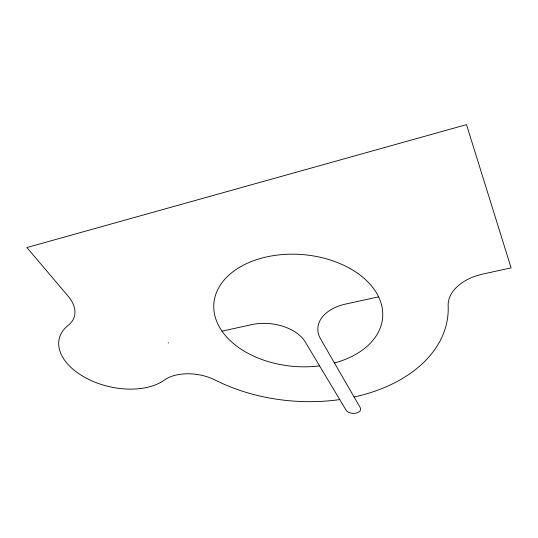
<?xml version="1.0" encoding="UTF-8"?>
<svg xmlns="http://www.w3.org/2000/svg" width="538" height="538" viewBox="0 0 538 538"><rect width="100%" height="100%" fill="white"/><g stroke="black" fill="none" stroke-linecap="round" stroke-linejoin="round"><path stroke-width="0.81" d="M221.979 331.152L251.629 324.649A40.135 25.225 6.3 0 1 305.268 341.986L346.136 410.265A7.512 4.358 2.3 0 0 355.672 413.191A7.512 4.358 2.3 0 0 360.319 407.797L320.507 338.812A41.937 27.122 1.4 0 1 345.578 304.071L378.611 296.848M168.428 343.015L168.165 342.679M354.091 397.01A149.026 99.227 4.7 0 0 448.154 305.826A45.448 29.442 -6.2 0 1 482.889 274.044L511.1 267.87L466.5 124.634L26.9 247.547L68.272 296.377A42.549 25.676 17.7 0 1 68.272 325.268A59.267 35.286 13.2 0 0 84.056 376.963A59.267 35.286 13.2 0 0 164.453 380.023A37.216 21.527 9.2 0 1 215.207 380.07A149.026 99.227 4.7 0 0 339.74 399.579M319.565 365.874A84.688 56.08 4.8 0 1 215.523 295.14A84.688 56.08 4.8 0 1 350.554 268.812A84.688 56.08 4.8 0 1 334.448 362.968"/></g></svg>
